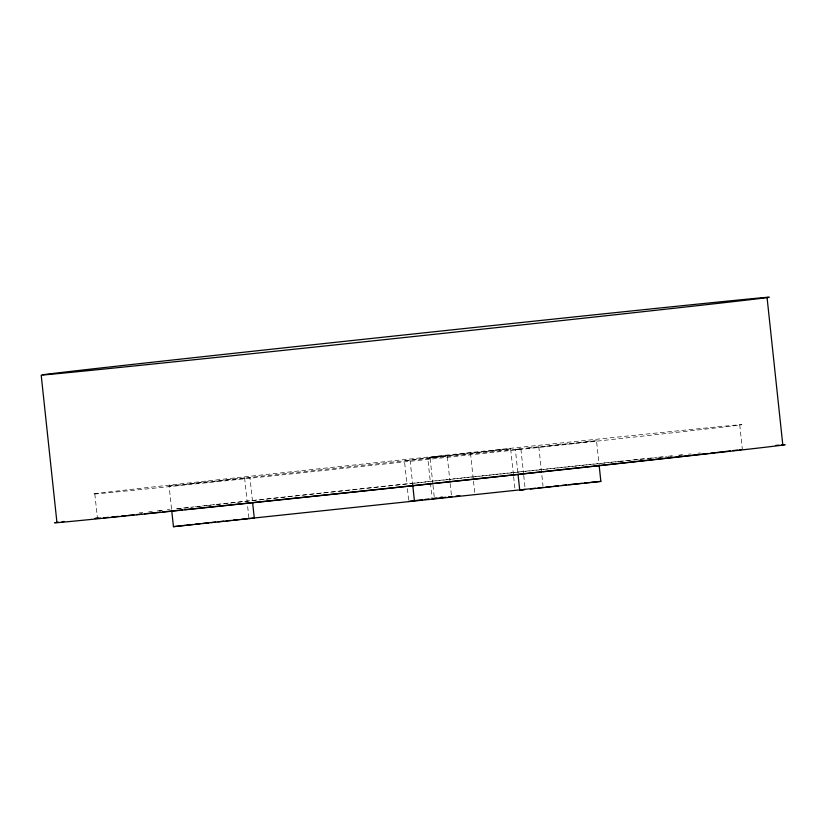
<?xml version="1.0" encoding="UTF-8"?>
<svg xmlns="http://www.w3.org/2000/svg" width="824" height="824" viewBox="0 0 824 824"><rect width="100%" height="100%" fill="white"/><g stroke="black" fill="none" stroke-linecap="round" stroke-linejoin="round"><path stroke-width="0.62" stroke-dasharray="4.12 3.09" d="M432.868 484.069L430.025 457.423L465.436 453.478L510.643 448.771L513.496 475.417M510.643 448.771L427.79 458.268L432.126 498.87M171.547 508.923L169.105 486.078L410.084 460.214L596.524 440.788L598.966 463.634M517.812 472.296L515.371 449.451L520.892 448.802L523.601 474.181M596.524 440.788L526.062 448.411M450.058 482.328L447.205 455.682L404.44 460.729L406.881 483.575M447.205 455.682L430.025 457.423M519.965 449.039L515.371 449.451M169.105 486.078L249.94 477.457L252.381 500.302M739.725 424.782L742.331 449.142M538.824 446.824L543.026 486.16M523.734 475.448L525.228 489.404M513.63 476.684L514.99 489.374M470.494 453.221L473.347 479.867M473.481 481.134L474.84 493.823M450.192 483.595L451.552 496.285M433.002 485.336L434.361 498.026M410.084 460.214L412.525 483.06M407.417 488.653L408.776 501.342M244.615 477.941L248.951 518.553M94.832 493.978L97.438 518.337M159.372 510.901A326.716 1.143 -6.1 0 1 162.369 510.561M177.459 508.882A326.716 1.143 -6.1 0 1 192.188 507.254M197.327 506.688A326.716 1.143 -6.1 0 1 205.217 505.823M206.556 505.678A326.716 1.143 -6.1 0 1 214.683 504.782M216.053 504.628A326.716 1.143 -6.1 0 1 413.154 483.317M414.431 483.173A326.716 1.143 -6.1 0 1 618.752 461.584M619.895 461.461A326.716 1.143 -6.1 0 1 639.177 459.462M640.505 459.318A326.716 1.143 -6.1 0 1 648.385 458.505M649.683 458.371A326.716 1.143 -6.1 0 1 653.504 457.979M659.736 457.341A326.716 1.143 -6.1 0 1 663.371 456.959M670.427 456.238A326.716 1.143 -6.1 0 1 672.714 456.002M679.337 455.322A326.716 1.143 -6.1 0 1 682.375 455.013M139.38 512.889A367.556 1.288 -6.1 0 1 142.81 512.507M148.67 511.858A367.556 1.288 -6.1 0 1 152.265 511.467M157.168 510.921A367.556 1.288 -6.1 0 1 162.163 510.365M167.272 509.809A367.556 1.288 -6.1 0 1 169.857 509.52M176.418 508.799A367.556 1.288 -6.1 0 1 194.073 506.863M195.453 506.709A367.556 1.288 -6.1 0 1 645.985 458.566M647.386 458.422A367.556 1.288 -6.1 0 1 657.078 457.413M658.448 457.269A367.556 1.288 -6.1 0 1 666.544 456.424M667.883 456.29A367.556 1.288 -6.1 0 1 673.156 455.744M678.337 455.209A367.556 1.288 -6.1 0 1 683.426 454.683M688.401 454.168A367.556 1.288 -6.1 0 1 690.852 453.921M698.021 453.179A367.556 1.288 -6.1 0 1 700.349 452.942M217.258 481.659A326.716 1.143 -6.1 0 0 738.984 425.153A326.716 1.143 -6.1 0 0 295.589 471.318A326.716 1.143 -6.1 0 0 217.258 481.659"/><path stroke-width="1.24" d="M171.68 510.19L173.442 526.68L178.602 526.072M518.09 474.83L519.717 490.064L525.228 489.404M599.1 464.901L600.861 481.401L530.409 489.023M408.776 501.342L422.619 499.704M425.132 499.406L428.902 498.963M432.682 498.52L436.452 498.077M440.222 497.624L442.746 497.325M432.126 498.87L438.409 498.129M440.922 497.83L445.949 497.243M448.462 496.944L452.222 496.501M455.991 496.048L459.761 495.605M179.725 525.939L185.379 525.31M186.512 525.187L192.713 524.507M195.185 524.239L200.16 523.703M202.653 523.436L208.657 522.787M545.519 487.18L551.411 486.541M211.006 522.529L215.703 522.035M248.951 518.553L535.497 488.22M553.759 486.284L558.456 485.789M218.02 521.788L223.819 521.17M582.032 483.286L568.931 484.667M226.147 520.923L230.957 520.418M233.357 520.16L239.248 519.542M561.968 485.408L566.613 484.914M584.36 483.039L590.169 482.442M241.576 519.305L247.694 518.677M591.385 482.318L600.861 481.401M538.051 487.963L543.16 487.427M440.129 497.469L442.21 497.253M524.311 489.641L519.717 490.064M173.442 526.68L254.276 518.059L252.649 502.836M767.041 297.32L782.8 444.806M412.659 484.327L414.421 500.827M41.2 375.188L56.959 522.673M741.59 449.523A326.716 1.143 -6.1 0 1 739.324 449.811M737.47 450.048A326.716 1.143 -6.1 0 1 732.927 450.594M730.26 450.913A326.716 1.143 -6.1 0 1 716.952 452.458M714.902 452.695A326.716 1.143 -6.1 0 1 710.576 453.19M708.31 453.447A326.716 1.143 -6.1 0 1 542.913 471.658M541.574 471.802A326.716 1.143 -6.1 0 1 184.998 509.634M182.495 509.891A326.716 1.143 -6.1 0 1 162.596 511.941M160.423 512.157A326.716 1.143 -6.1 0 1 144.406 513.785M141.697 514.063A326.716 1.143 -6.1 0 1 136.485 514.588M133.993 514.835A326.716 1.143 -6.1 0 1 128.07 515.433M125.845 515.649A326.716 1.143 -6.1 0 1 121.622 516.071M118.666 516.36A326.716 1.143 -6.1 0 1 111.776 517.029M108.737 517.317A326.716 1.143 -6.1 0 1 103.556 517.812M100.466 518.09A326.716 1.143 -6.1 0 1 98.18 517.966M781.482 444.909A367.556 1.288 -6.1 0 1 420.302 484.986A367.556 1.288 -6.1 0 1 58.154 522.21M62.088 521.716A367.556 1.288 -6.1 0 1 64.066 521.468M775.858 445.403A367.556 1.288 -6.1 0 1 778.989 445.125M178.015 361.427A367.556 1.288 -6.1 0 0 765.846 297.783A367.556 1.288 -6.1 0 0 268.5 349.551A367.556 1.288 -6.1 0 0 178.015 361.427"/></g></svg>
